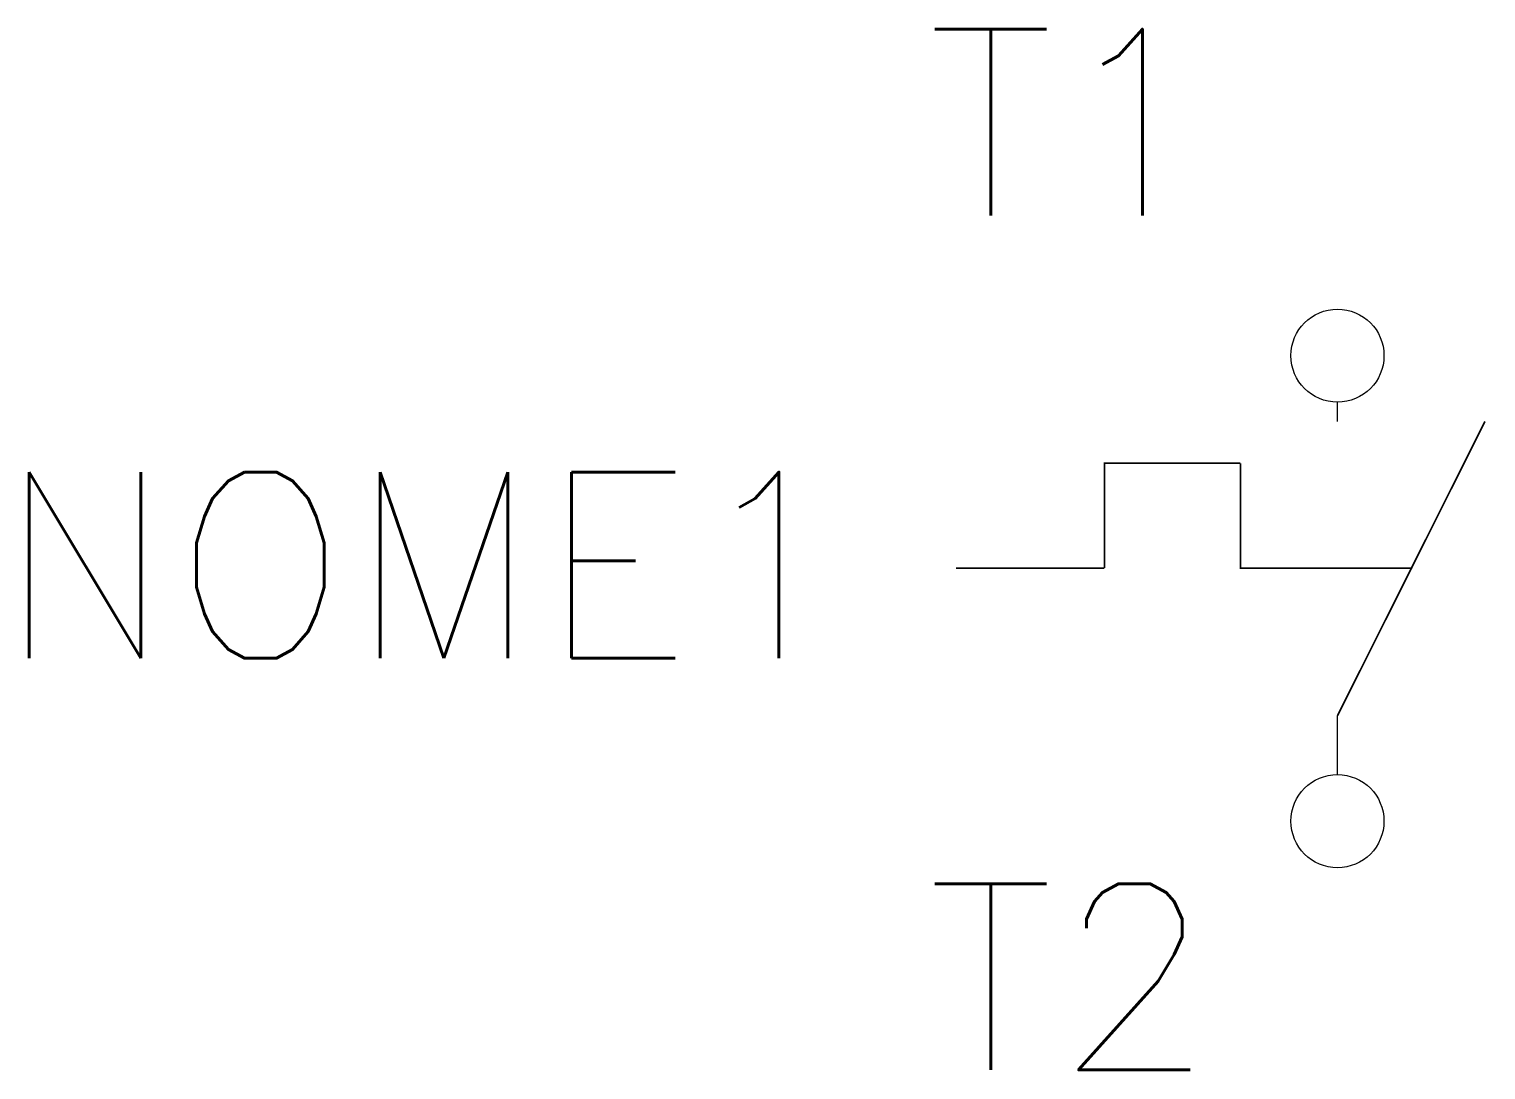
# Model space of a CAD drawing. Header units: millimetres. Extents: x -14.1 to 1.6, y -8.2 to 3.
import ezdxf
from ezdxf.enums import TextEntityAlignment as Align

# ---------------------------------------------------------------- set-up
doc = ezdxf.new("R2010")
doc.units = ezdxf.units.MM
doc.header["$LTSCALE"] = 10
doc.styles.add('ROMANS', font='romans.shx')

msp = doc.modelspace()

# ---------------------------------------------------------------- linework, layer by layer
at = {"color": 7, "linetype": 'Continuous'}
for points in [[(0, -1.207), (0, -1)], [(0, -5), (0, -4.368)]]:
    msp.add_lwpolyline(points, dxfattribs=at)
at = {"const_width": 0.0186}
for points in [[(1.585, -1.207), (0, -4.368)], [(-1.043, -1.656), (-2.503, -1.656), (-2.503, -2.782)], [(-0.542, -2.782), (-1.043, -2.782), (-1.043, -1.656)], [(-3.025, -2.782), (-4.099, -2.782)], [(-2.503, -2.782), (-3.077, -2.782)], [(0.803, -2.782), (-0.542, -2.782)]]:
    msp.add_lwpolyline(points, dxfattribs=at)
at = {"color": 7}
for centre in [(0, -0.5), (0, -5.5)]:
    msp.add_circle(centre, 0.5, dxfattribs=at)

# ---------------------------------------------------------------- texts
at = {"color": 7, "lineweight": -3, "style": 'ROMANS'}
for tag, p in [('T1', (-1.325, 2.007)), ('NOME1', (-5.229, -2.75)), ('T2', (-1.325, -7.172))]:
    msp.add_attdef(tag, text='', height=2, dxfattribs=at).set_placement(p, align=Align.MIDDLE_RIGHT)

doc.saveas('drawing.dxf')
